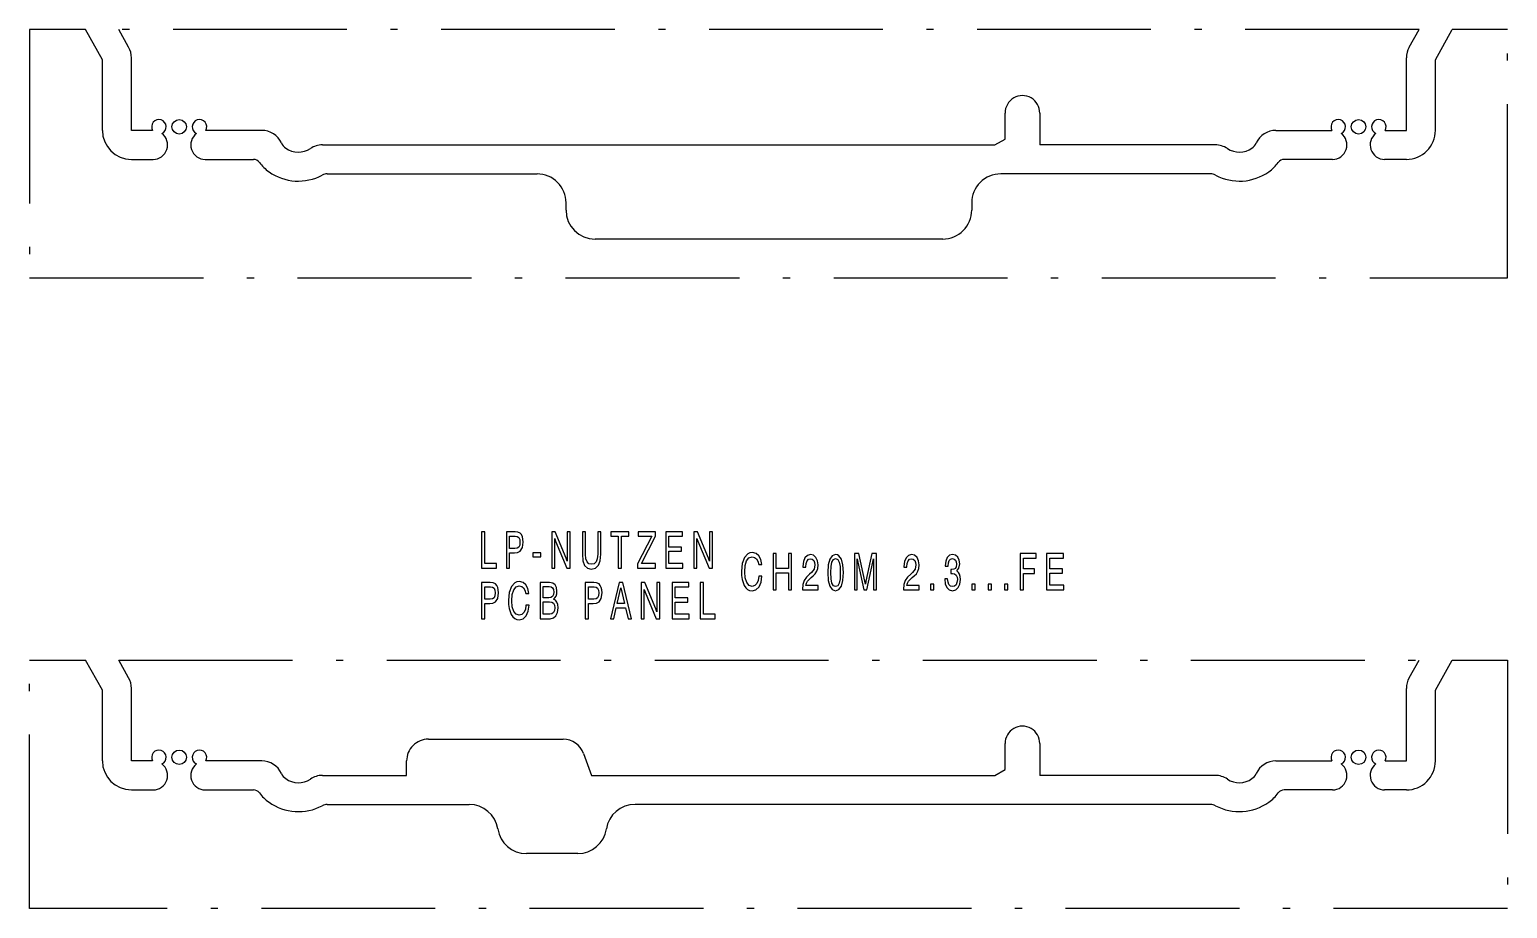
# Model space of a CAD drawing. Extents: x 42 to 318, y 12 to 289.
# Drawn here: x 216 to 318, y 143.9 to 204.6 of the extents above; entities that cross this region are included whole.
import ezdxf

# ---------------------------------------------------------------- set-up
doc = ezdxf.new("R2010")
doc.units = 0
doc.linetypes.add('DASHDOT', pattern=[18.5, 12, -3, 0.5, -3])
doc.layers.get('0').update_dxf_attribs({"linetype": 'CONTINUOUS'})

msp = doc.modelspace()

# ---------------------------------------------------------------- linework, layer by layer
at = {"color": 7, "linetype": 'DASHDOT'}
for p, q in [((219.857285, 204.585495), (215.995514, 204.585495)), ((215.995514, 204.585495), (215.995514, 187.443192)), ((311.896454, 204.585495), (222.149567, 204.585495)), ((317.995422, 204.585495), (314.188721, 204.585495)), ((317.995422, 187.443192), (317.995422, 204.585495)), ((215.995514, 187.443192), (317.995422, 187.443192)), ((215.995209, 143.906525), (215.995209, 161.054596)), ((215.995209, 161.054596), (219.857147, 161.054596)), ((222.149429, 161.054596), (311.896606, 161.054596)), ((314.188873, 161.054596), (317.999664, 161.054596)), ((317.999664, 161.054596), (317.999664, 143.906525)), ((317.999664, 143.906525), (215.995209, 143.906525))]:
    msp.add_line(p, q, dxfattribs=at)
at = {"color": 7}
for p, q in [((221.02301, 202.503937), (219.857285, 204.585495)), ((222.831757, 203.36734), (222.149567, 204.585495)), ((311.214264, 203.36734), (311.896454, 204.585495)), ((313.02301, 202.503937), (314.188721, 204.585495)), ((221.02301, 197.621429), (221.02301, 202.503937)), ((223.02301, 197.621429), (223.02301, 202.634415)), ((311.02301, 197.621429), (311.02301, 202.634415)), ((313.02301, 197.621429), (313.02301, 202.503937)), ((283.322998, 197.021423), (283.322998, 198.821426)), ((285.723022, 198.821426), (285.723022, 196.621429)), ((224.48999, 197.621429), (223.02301, 197.621429)), ((232.02301, 197.621429), (228.156021, 197.621429)), ((282.630188, 196.621429), (283.322998, 197.021423)), ((302.02301, 197.621429), (305.890015, 197.621429)), ((309.55603, 197.621429), (311.02301, 197.621429)), ((236.205322, 196.621429), (282.630188, 196.621429)), ((297.840698, 196.621429), (285.723022, 196.621429)), ((223.02301, 195.621429), (224.52301, 195.621429)), ((228.123016, 195.621429), (231.458069, 195.621429)), ((305.923004, 195.621429), (302.587952, 195.621429)), ((311.02301, 195.621429), (309.52301, 195.621429)), ((236.547012, 194.621429), (251.02301, 194.621429)), ((297.499023, 194.621429), (283.02301, 194.621429)), ((253.02301, 192.121429), (253.02301, 192.621429)), ((281.02301, 192.621429), (281.02301, 192.121429)), ((279.02301, 190.121429), (255.02301, 190.121429)), ((221.02301, 158.972809), (219.857147, 161.054596)), ((222.831757, 159.836212), (222.149429, 161.054596)), ((311.214264, 159.836212), (311.896606, 161.054596)), ((313.02301, 158.972809), (314.188873, 161.054596)), ((221.02301, 154.090302), (221.02301, 158.972809)), ((223.02301, 154.090302), (223.02301, 159.103287)), ((311.02301, 154.090302), (311.02301, 159.103287)), ((313.02301, 154.090302), (313.02301, 158.972809)), ((243.52301, 155.590302), (252.823013, 155.590302)), ((283.322998, 153.490295), (283.322998, 155.290298)), ((285.723022, 155.290298), (285.723022, 153.090302)), ((224.48999, 154.090302), (223.02301, 154.090302)), ((232.02301, 154.090302), (228.156021, 154.090302)), ((242.02301, 153.090302), (242.02301, 154.090302)), ((254.232544, 154.603333), (254.783249, 153.090302)), ((302.02301, 154.090302), (305.890015, 154.090302)), ((309.55603, 154.090302), (311.02301, 154.090302)), ((236.205322, 153.090302), (242.02301, 153.090302)), ((254.783249, 153.090302), (282.630188, 153.090302)), ((282.630188, 153.090302), (283.322998, 153.490295)), ((297.840698, 153.090302), (285.723022, 153.090302)), ((223.02301, 152.090302), (224.52301, 152.090302)), ((228.123016, 152.090302), (231.458069, 152.090302)), ((305.923004, 152.090302), (302.587952, 152.090302)), ((311.02301, 152.090302), (309.52301, 152.090302)), ((236.547012, 151.090302), (246.333817, 151.090302)), ((297.499023, 151.090302), (257.786499, 151.090302)), ((253.83226, 147.693573), (250.288071, 147.693573))]:
    msp.add_line(p, q, dxfattribs=at)
for points in [[(247.197037, 167.410889), (248.229889, 167.410889), (248.229889, 167.727295), (247.420792, 167.727295), (247.420792, 169.910889), (247.197037, 169.910889)], [(248.906174, 167.410889), (249.12767, 167.410889), (249.12767, 168.464432), (249.462158, 168.464432), (249.683655, 168.478348), (249.85994, 168.565277), (250.013626, 168.815613), (250.067871, 169.187668), (250.052048, 169.392807), (250.013626, 169.570145), (249.948074, 169.712692), (249.862198, 169.817001), (249.694946, 169.893509), (249.505096, 169.910889), (248.906174, 169.910889)], [(249.12767, 168.766937), (249.12767, 169.604904), (249.514145, 169.604904), (249.661057, 169.580566), (249.762756, 169.511032), (249.823776, 169.38237), (249.844116, 169.187668), (249.823776, 168.982513), (249.760498, 168.853867), (249.652008, 168.784317), (249.498322, 168.766937)], [(252.032913, 167.410889), (252.243103, 167.410889), (252.243103, 169.438004), (252.304123, 169.253723), (253.079346, 167.410889), (253.318909, 167.410889), (253.318909, 169.910889), (253.108719, 169.910889), (253.108719, 167.883774), (253.034134, 168.095871), (252.27475, 169.910889), (252.032913, 169.910889)], [(254.155655, 168.360123), (254.191818, 167.911591), (254.307083, 167.595169), (254.496933, 167.40741), (254.765884, 167.341354), (255.050659, 167.40741), (255.258575, 167.598648), (255.385147, 167.915054), (255.428085, 168.360123), (255.428085, 169.910889), (255.206604, 169.910889), (255.206604, 168.356644), (255.179474, 168.050659), (255.102631, 167.838562), (254.973816, 167.709915), (254.790741, 167.668198), (254.605423, 167.709915), (254.476593, 167.835083), (254.39975, 168.050659), (254.377151, 168.356644), (254.377151, 169.910889), (254.155655, 169.910889)], [(256.626465, 167.410889), (256.847931, 167.410889), (256.847931, 169.608383), (257.360992, 169.608383), (257.360992, 169.910889), (256.113403, 169.910889), (256.113403, 169.608383), (256.626465, 169.608383)], [(257.946869, 167.410889), (259.196686, 167.410889), (259.196686, 167.716873), (258.222595, 167.716873), (259.196686, 169.597961), (259.196686, 169.910889), (258.01239, 169.910889), (258.01239, 169.615341), (258.941284, 169.615341), (257.946869, 167.692535)], [(259.909149, 167.410889), (261.086639, 167.410889), (261.086639, 167.723816), (260.128357, 167.723816), (260.128357, 168.561798), (260.996246, 168.561798), (260.996246, 168.853867), (260.128357, 168.853867), (260.128357, 169.601425), (261.068573, 169.601425), (261.068573, 169.910889), (259.909149, 169.910889)], [(261.851074, 167.410889), (262.061249, 167.410889), (262.061249, 169.438004), (262.122284, 169.253723), (262.897491, 167.410889), (263.137054, 167.410889), (263.137054, 169.910889), (262.92688, 169.910889), (262.92688, 167.883774), (262.852295, 168.095871), (262.092896, 169.910889), (261.851074, 169.910889)], [(250.735107, 168.193222), (251.282043, 168.193222), (251.282043, 168.467911), (250.735107, 168.467911)], [(266.333862, 166.839264), (266.293182, 166.550659), (266.195984, 166.331619), (266.051361, 166.192535), (265.870544, 166.143845), (265.658081, 166.213394), (265.495361, 166.415054), (265.38913, 166.734955), (265.352997, 167.15567), (265.386871, 167.586823), (265.488586, 167.906723), (265.651306, 168.104904), (265.872803, 168.174454), (266.040039, 168.139679), (266.173401, 168.038849), (266.266052, 167.878906), (266.320313, 167.659851), (266.537262, 167.659851), (266.47171, 167.997116), (266.333862, 168.254425), (266.134979, 168.417847), (265.881836, 168.476959), (265.7146, 168.452606), (265.567688, 168.386551), (265.330383, 168.129242), (265.178955, 167.725906), (265.126984, 167.197403), (265.138275, 166.891418), (265.176697, 166.620209), (265.323608, 166.196014), (265.427551, 166.043015), (265.554138, 165.931747), (265.696503, 165.865692), (265.859253, 165.841354), (266.130463, 165.910889), (266.345154, 166.109085), (266.487549, 166.425491), (266.548553, 166.839264)], [(267.308472, 165.910889), (267.529968, 165.910889), (267.529968, 167.082657), (268.372986, 167.082657), (268.372986, 165.910889), (268.594452, 165.910889), (268.594452, 168.410889), (268.372986, 168.410889), (268.372986, 167.385162), (267.529968, 167.385162), (267.529968, 168.410889), (267.308472, 168.410889)], [(269.338562, 165.910889), (270.414337, 165.910889), (270.414337, 166.209915), (269.564575, 166.209915), (269.609772, 166.366379), (269.688873, 166.505463), (269.941986, 166.755814), (270.075348, 166.860123), (270.224518, 167.009644), (270.330719, 167.183487), (270.391754, 167.385162), (270.414337, 167.621597), (270.375916, 167.913666), (270.271973, 168.143158), (270.106995, 168.289185), (269.89679, 168.341354), (269.67981, 168.282242), (269.514832, 168.11882), (269.40863, 167.854553), (269.372467, 167.506851), (269.372467, 167.465134), (269.578125, 167.465134), (269.578125, 167.49295), (269.59845, 167.729385), (269.661743, 167.903244), (269.758942, 168.014511), (269.887756, 168.05275), (270.016571, 168.021454), (270.116028, 167.931061), (270.177032, 167.795456), (270.199646, 167.625076), (270.140869, 167.329529), (269.969116, 167.106995), (269.835785, 166.995728), (269.614288, 166.776672), (269.458344, 166.543716), (269.36792, 166.269028), (269.338562, 165.931747)], [(271.086121, 167.089615), (271.120026, 166.543716), (271.223969, 166.154282), (271.393494, 165.917847), (271.62854, 165.841354), (271.861328, 165.917847), (272.033081, 166.154282), (272.137054, 166.543716), (272.173218, 167.089615), (272.137054, 167.632034), (272.033081, 168.021454), (271.861328, 168.257904), (271.752838, 168.32048), (271.62854, 168.341354), (271.393494, 168.261383), (271.223969, 168.021454), (271.120026, 167.632034)], [(273.127502, 168.042328), (273.163666, 167.823273), (273.572723, 165.910889), (273.78067, 165.910889), (274.198761, 167.823273), (274.237183, 168.042328), (274.237183, 165.910889), (274.451904, 165.910889), (274.451904, 168.410889), (274.135498, 168.410889), (273.717377, 166.498505), (273.681213, 166.293365), (273.642792, 166.498505), (273.240509, 168.410889), (272.924072, 168.410889), (272.924072, 165.910889), (273.127502, 165.910889)], [(276.315247, 165.910889), (277.391052, 165.910889), (277.391052, 166.209915), (276.54126, 166.209915), (276.586456, 166.366379), (276.665558, 166.505463), (276.918701, 166.755814), (277.052032, 166.860123), (277.201202, 167.009644), (277.307434, 167.183487), (277.368469, 167.385162), (277.391052, 167.621597), (277.352631, 167.913666), (277.248657, 168.143158), (277.083679, 168.289185), (276.873505, 168.341354), (276.656525, 168.282242), (276.491547, 168.11882), (276.385315, 167.854553), (276.349152, 167.506851), (276.349152, 167.465134), (276.55481, 167.465134), (276.55481, 167.49295), (276.575165, 167.729385), (276.638458, 167.903244), (276.735626, 168.014511), (276.864441, 168.05275), (276.993286, 168.021454), (277.092712, 167.931061), (277.153748, 167.795456), (277.176361, 167.625076), (277.117584, 167.329529), (276.945831, 167.106995), (276.812469, 166.995728), (276.590973, 166.776672), (276.435028, 166.543716), (276.344635, 166.269028), (276.315247, 165.931747)], [(279.157227, 166.668884), (279.157227, 166.651505), (279.19339, 166.314224), (279.299622, 166.060394), (279.466858, 165.900452), (279.686096, 165.841354), (279.921143, 165.896988), (280.097412, 166.053452), (280.210419, 166.293365), (280.251099, 166.609772), (280.233032, 166.814926), (280.185547, 166.981827), (280.104187, 167.110474), (279.995728, 167.204346), (280.142609, 167.392105), (280.192352, 167.691132), (280.158447, 167.962341), (280.061249, 168.167496), (279.900787, 168.296143), (279.686096, 168.341354), (279.482666, 168.285721), (279.326721, 168.129242), (279.227295, 167.88237), (279.19339, 167.559006), (279.19339, 167.541626), (279.394531, 167.541626), (279.412598, 167.76416), (279.469116, 167.924103), (279.564026, 168.021454), (279.697388, 168.056229), (279.814911, 168.028412), (279.903046, 167.955399), (279.955048, 167.837173), (279.975372, 167.677231), (279.955048, 167.499908), (279.896271, 167.385162), (279.794556, 167.319092), (279.654449, 167.301712), (279.586639, 167.305191), (279.586639, 167.030502), (279.699646, 167.03746), (279.842041, 167.006165), (279.945984, 166.922714), (280.009277, 166.787109), (280.03186, 166.609772), (280.007019, 166.408112), (279.943726, 166.258591), (279.837524, 166.164719), (279.699646, 166.133423), (279.557251, 166.168198), (279.453308, 166.269028), (279.387756, 166.439407), (279.362885, 166.668884)], [(284.377838, 165.910889), (284.599335, 165.910889), (284.599335, 167.040924), (285.358704, 167.040924), (285.358704, 167.346909), (284.599335, 167.346909), (284.599335, 168.097961), (285.469452, 168.097961), (285.469452, 168.410889), (284.377838, 168.410889)], [(286.195465, 165.910889), (287.372986, 165.910889), (287.372986, 166.223816), (286.414703, 166.223816), (286.414703, 167.061798), (287.282562, 167.061798), (287.282562, 167.353867), (286.414703, 167.353867), (286.414703, 168.101425), (287.354889, 168.101425), (287.354889, 168.410889), (286.195465, 168.410889)], [(271.303101, 167.089615), (271.321167, 167.513809), (271.377655, 167.816315), (271.47937, 167.993637), (271.62854, 168.056229), (271.77771, 167.993637), (271.879395, 167.816315), (271.935913, 167.513809), (271.953979, 167.089615), (271.935913, 166.661926), (271.879395, 166.3629), (271.77771, 166.182098), (271.62854, 166.126465), (271.47937, 166.182098), (271.377655, 166.3629), (271.318909, 166.661926)], [(247.197037, 163.910889), (247.418518, 163.910889), (247.418518, 164.964432), (247.753021, 164.964432), (247.974503, 164.978348), (248.150787, 165.065277), (248.304474, 165.315613), (248.358719, 165.687668), (248.342896, 165.892807), (248.304474, 166.070145), (248.238937, 166.212692), (248.153046, 166.317001), (247.985809, 166.393509), (247.795959, 166.410889), (247.197037, 166.410889)], [(250.257706, 164.839264), (250.217026, 164.550659), (250.119843, 164.331619), (249.975204, 164.192535), (249.794388, 164.143845), (249.58194, 164.213394), (249.41922, 164.415054), (249.313004, 164.734955), (249.27684, 165.15567), (249.31073, 165.586823), (249.412445, 165.906723), (249.575165, 166.104904), (249.796661, 166.174454), (249.963898, 166.139679), (250.097244, 166.038849), (250.189911, 165.878906), (250.244156, 165.659851), (250.461121, 165.659851), (250.395569, 165.997116), (250.257706, 166.254425), (250.058823, 166.417847), (249.805695, 166.476959), (249.638443, 166.452606), (249.491547, 166.386551), (249.254227, 166.129242), (249.102814, 165.725906), (249.050827, 165.197403), (249.062134, 164.891418), (249.100555, 164.620209), (249.247452, 164.196014), (249.35141, 164.043015), (249.477982, 163.931747), (249.620361, 163.865692), (249.783096, 163.841354), (250.054306, 163.910889), (250.269012, 164.109085), (250.411392, 164.425491), (250.472412, 164.839264)], [(251.23233, 163.910889), (251.921661, 163.910889), (252.152176, 163.963043), (252.323944, 164.116028), (252.432434, 164.348999), (252.470856, 164.658447), (252.448257, 164.880981), (252.387238, 165.058319), (252.290054, 165.186966), (252.161224, 165.259979), (252.260666, 165.346909), (252.335251, 165.468613), (252.378189, 165.618118), (252.394012, 165.802399), (252.360107, 166.066666), (252.265182, 166.257904), (252.106979, 166.372635), (251.887756, 166.410889), (251.23233, 166.410889)], [(254.347763, 163.910889), (254.56926, 163.910889), (254.56926, 164.964432), (254.903748, 164.964432), (255.125229, 164.978348), (255.301514, 165.065277), (255.4552, 165.315613), (255.509445, 165.687668), (255.493622, 165.892807), (255.4552, 166.070145), (255.389664, 166.212692), (255.303787, 166.317001), (255.136536, 166.393509), (254.946686, 166.410889), (254.347763, 166.410889)], [(256.09082, 163.910889), (256.319092, 163.910889), (256.493103, 164.658447), (257.132721, 164.658447), (257.304474, 163.910889), (257.544037, 163.910889), (256.938354, 166.410889), (256.694244, 166.410889)], [(258.209045, 163.910889), (258.41922, 163.910889), (258.41922, 165.938004), (258.480255, 165.753723), (259.255463, 163.910889), (259.495026, 163.910889), (259.495026, 166.410889), (259.284821, 166.410889), (259.284821, 164.383774), (259.210236, 164.595871), (258.450867, 166.410889), (258.209045, 166.410889)], [(260.34082, 163.910889), (261.518311, 163.910889), (261.518311, 164.223816), (260.560028, 164.223816), (260.560028, 165.061798), (261.427917, 165.061798), (261.427917, 165.353867), (260.560028, 165.353867), (260.560028, 166.101425), (261.500244, 166.101425), (261.500244, 166.410889), (260.34082, 166.410889)], [(262.285004, 163.910889), (263.317871, 163.910889), (263.317871, 164.227295), (262.508759, 164.227295), (262.508759, 166.410889), (262.285004, 166.410889)], [(278.182617, 165.910889), (278.40863, 165.910889), (278.40863, 166.289886), (278.182617, 166.289886)], [(281.042664, 165.910889), (281.268677, 165.910889), (281.268677, 166.289886), (281.042664, 166.289886)], [(282.161926, 165.910889), (282.387939, 165.910889), (282.387939, 166.289886), (282.161926, 166.289886)], [(283.281189, 165.910889), (283.507202, 165.910889), (283.507202, 166.289886), (283.281189, 166.289886)], [(247.418518, 165.266937), (247.418518, 166.104904), (247.804993, 166.104904), (247.951904, 166.080566), (248.053604, 166.011032), (248.114624, 165.88237), (248.134964, 165.687668), (248.114624, 165.482513), (248.051346, 165.353867), (247.942871, 165.284317), (247.789185, 165.266937)], [(251.453812, 165.360825), (251.453812, 166.125763), (251.858368, 166.125763), (251.996231, 166.101425), (252.093414, 166.031891), (252.152176, 165.917145), (252.172516, 165.753723), (252.149918, 165.576401), (252.088898, 165.451218), (251.98494, 165.381683), (251.840286, 165.360825)], [(254.56926, 165.266937), (254.56926, 166.104904), (254.955734, 166.104904), (255.102631, 166.080566), (255.204346, 166.011032), (255.265366, 165.88237), (255.285706, 165.687668), (255.265366, 165.482513), (255.202072, 165.353867), (255.093597, 165.284317), (254.939911, 165.266937)], [(256.560913, 164.950531), (256.816284, 166.05275), (257.067169, 164.950531)], [(251.453812, 164.213394), (251.453812, 165.082657), (251.87645, 165.082657), (252.036911, 165.058319), (252.152176, 164.981827), (252.219986, 164.849686), (252.244843, 164.661926), (252.222244, 164.467224), (252.156708, 164.32814), (252.048218, 164.241211), (251.901306, 164.213394)]]:
    msp.add_lwpolyline(points, close=True, dxfattribs=at)
for centre in [(226.323013, 197.871429), (307.723022, 197.871429), (226.323013, 154.340302), (307.723022, 154.340302)]:
    msp.add_circle(centre, 0.5, dxfattribs=at)
for centre, radius, start, end in [((221.52301, 202.634415), 1.5, 0, 29.249998), ((312.52301, 202.634415), 1.5, 150.750007, 180.000005), ((284.52301, 198.821426), 1.2, 0, 180.000005), ((224.923004, 197.871429), 0.5, 294.439856, 210.000003), ((227.723007, 197.871429), 0.5, 329.999999, 245.560146), ((306.322998, 197.871429), 0.5, 294.439856, 210.000003), ((309.123016, 197.871429), 0.5, 329.999999, 245.560146), ((223.02301, 197.621429), 2, 180.000005, 269.999997), ((224.52301, 196.621429), 1, 269.999997, 52.636552), ((228.123016, 196.621429), 1, 127.363453, 269.999997), ((232.02301, 196.121429), 1.5, 24.903947, 90.000003), ((302.02301, 196.121429), 1.5, 90.000003, 155.096056), ((305.923004, 196.621429), 1, 269.999997, 52.636552), ((309.52301, 196.621429), 1, 127.363453, 269.999997), ((311.02301, 197.621429), 2, 269.999997, 360), ((234.199844, 197.132065), 0.9, 204.903944, 234.647396), ((234.547012, 197.621429), 1.5, 234.647396, 303.557311), ((236.205322, 195.121429), 1.5, 90.000003, 123.557316), ((297.840698, 195.121429), 1.5, 56.442689, 90.000003), ((299.499023, 197.621429), 1.5, 236.442684, 305.352609), ((299.846191, 197.132065), 0.9, 305.352602, 335.096053), ((231.458069, 195.121429), 0.5, 36.253828, 90.000003), ((234.199844, 197.132065), 2.9, 216.253833, 234.647382), ((299.846191, 197.132065), 2.9, 305.352616, 323.746172), ((302.587952, 195.121429), 0.5, 90.000003, 143.746167), ((234.547012, 197.621429), 3.5, 234.647396, 298.072485), ((236.547012, 193.871429), 0.75, 90.000003, 118.072483), ((251.02301, 192.621429), 2, 0, 90.000003), ((283.02301, 192.621429), 2, 90.000003, 180.000005), ((297.499023, 193.871429), 0.75, 61.927515, 90.000003), ((299.499023, 197.621429), 3.5, 241.927517, 305.352602), ((255.02301, 192.121429), 2, 180.000005, 269.999997), ((279.02301, 192.121429), 2, 269.999997, 360), ((221.52301, 159.103287), 1.5, 0, 29.249998), ((312.52301, 159.103287), 1.5, 150.750007, 180.000005), ((284.52301, 155.290298), 1.2, 0, 180.000005), ((243.52301, 154.090302), 1.5, 90.000003, 180.000005), ((252.823013, 154.090302), 1.5, 20.000001, 90.000003), ((223.02301, 154.090302), 2, 180.000005, 269.999997), ((224.923004, 154.340302), 0.5, 294.439856, 210.000003), ((227.723007, 154.340302), 0.5, 329.999999, 245.560146), ((232.02301, 152.590302), 1.5, 24.903947, 90.000003), ((302.02301, 152.590302), 1.5, 90.000003, 155.096056), ((306.322998, 154.340302), 0.5, 294.439856, 210.000003), ((309.123016, 154.340302), 0.5, 329.999999, 245.560146), ((311.02301, 154.090302), 2, 269.999997, 360), ((224.52301, 153.090302), 1, 269.999997, 52.636552), ((228.123016, 153.090302), 1, 127.363453, 269.999997), ((234.199844, 153.600937), 0.9, 204.903944, 234.647396), ((236.205322, 151.590302), 1.5, 90.000003, 123.557316), ((297.840698, 151.590302), 1.5, 56.442689, 90.000003), ((299.846191, 153.600937), 0.9, 305.352602, 335.096053), ((305.923004, 153.090302), 1, 269.999997, 52.636552), ((309.52301, 153.090302), 1, 127.363453, 269.999997), ((231.458069, 151.590302), 0.5, 36.253828, 90.000003), ((234.547012, 154.090302), 1.5, 234.647396, 303.557311), ((299.499023, 154.090302), 1.5, 236.442684, 305.352609), ((302.587952, 151.590302), 0.5, 90.000003, 143.746167), ((234.199844, 153.600937), 2.9, 216.253833, 234.647382), ((234.547012, 154.090302), 3.5, 234.647396, 298.072485), ((236.547012, 150.340302), 0.75, 90.000003, 118.072483), ((246.333817, 149.090302), 2, 8.674325, 90.000003), ((257.786499, 149.090302), 2, 90.000003, 171.325678), ((297.499023, 150.340302), 0.75, 61.927515, 90.000003), ((299.499023, 154.090302), 3.5, 241.927517, 305.352602), ((299.846191, 153.600937), 2.9, 305.352616, 323.746172), ((250.288071, 149.693573), 2, 188.674322, 269.999997), ((253.83226, 149.693573), 2, 269.999997, 351.325675)]:
    msp.add_arc(centre, radius, start, end, dxfattribs=at)

doc.saveas('drawing.dxf')
